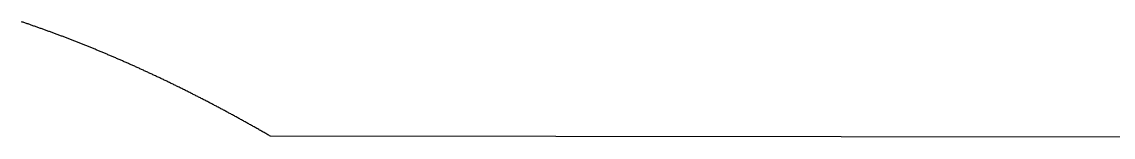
# Model space of a CAD drawing. Header units: millimetres. Extents: x 84 to 218, y -151 to -51.
# Drawn here: x 117.37 to 150.08, y -56.47 to -53 of the extents above; entities that cross this region are included whole.
import ezdxf

# ---------------------------------------------------------------- set-up
doc = ezdxf.new("R2010")
doc.units = ezdxf.units.MM
doc.layers.add('BLACK', color=250, linetype='CONTINUOUS')

msp = doc.modelspace()

# ---------------------------------------------------------------- linework, layer by layer
at = {"layer": 'BLACK', "linetype": 'CONTINUOUS'}
for p, q in [((117.37827, -53.003467), (117.353545, -52.995109)), ((117.403006, -53.011851), (117.37827, -53.003467)), ((117.427749, -53.020258), (117.403006, -53.011851)), ((117.452504, -53.02869), (117.427749, -53.020258)), ((117.477266, -53.037146), (117.452504, -53.02869)), ((117.502039, -53.045627), (117.477266, -53.037146)), ((117.526819, -53.054131), (117.502039, -53.045627)), ((117.551611, -53.062661), (117.526819, -53.054131)), ((117.57641, -53.071214), (117.551611, -53.062661)), ((117.601221, -53.079792), (117.57641, -53.071214)), ((117.626038, -53.088393), (117.601221, -53.079792)), ((117.650867, -53.09702), (117.626038, -53.088393)), ((117.675703, -53.105671), (117.650867, -53.09702)), ((117.700551, -53.114347), (117.675703, -53.105671)), ((117.725405, -53.123046), (117.700551, -53.114347)), ((117.750271, -53.131771), (117.725405, -53.123046)), ((117.775144, -53.140519), (117.750271, -53.131771)), ((117.800029, -53.149293), (117.775144, -53.140519)), ((117.82492, -53.15809), (117.800029, -53.149293)), ((117.849823, -53.166912), (117.82492, -53.15809)), ((117.874733, -53.175759), (117.849823, -53.166912)), ((117.899655, -53.18463), (117.874733, -53.175759)), ((117.924584, -53.193526), (117.899655, -53.18463)), ((117.949524, -53.202446), (117.924584, -53.193526)), ((117.974471, -53.211391), (117.949524, -53.202446)), ((117.999429, -53.22036), (117.974471, -53.211391)), ((118.024395, -53.229354), (117.999429, -53.22036)), ((118.049372, -53.238373), (118.024395, -53.229354)), ((118.074356, -53.247416), (118.049372, -53.238373)), ((118.099351, -53.256484), (118.074356, -53.247416)), ((118.124354, -53.265576), (118.099351, -53.256484)), ((118.149368, -53.274693), (118.124354, -53.265576)), ((118.174388, -53.283835), (118.149368, -53.274693)), ((118.199421, -53.293001), (118.174388, -53.283835)), ((118.22446, -53.302192), (118.199421, -53.293001)), ((118.249511, -53.311408), (118.22446, -53.302192)), ((118.274569, -53.320648), (118.249511, -53.311408)), ((118.299638, -53.329914), (118.274569, -53.320648)), ((118.324714, -53.339203), (118.299638, -53.329914)), ((118.349802, -53.348519), (118.324714, -53.339203)), ((118.374896, -53.357858), (118.349802, -53.348519)), ((118.400002, -53.367222), (118.374896, -53.357858)), ((118.425115, -53.376611), (118.400002, -53.367222)), ((118.45024, -53.386025), (118.425115, -53.376611)), ((118.475371, -53.395463), (118.45024, -53.386025)), ((118.500514, -53.404927), (118.475371, -53.395463)), ((118.525663, -53.414415), (118.500514, -53.404927)), ((118.550825, -53.423929), (118.525663, -53.414415)), ((118.575993, -53.433466), (118.550825, -53.423929)), ((118.601172, -53.443029), (118.575993, -53.433466)), ((118.626359, -53.452617), (118.601172, -53.443029)), ((118.651557, -53.46223), (118.626359, -53.452617)), ((118.676761, -53.471867), (118.651557, -53.46223)), ((118.701977, -53.48153), (118.676761, -53.471867)), ((118.7272, -53.491217), (118.701977, -53.48153)), ((118.752435, -53.50093), (118.7272, -53.491217)), ((118.777676, -53.510667), (118.752435, -53.50093)), ((118.802929, -53.520429), (118.777676, -53.510667)), ((118.828189, -53.530216), (118.802929, -53.520429)), ((118.85346, -53.540029), (118.828189, -53.530216)), ((118.878738, -53.549866), (118.85346, -53.540029)), ((118.904028, -53.559729), (118.878738, -53.549866)), ((118.929324, -53.569616), (118.904028, -53.559729)), ((118.954631, -53.579529), (118.929324, -53.569616)), ((118.979946, -53.589466), (118.954631, -53.579529)), ((119.005272, -53.599429), (118.979946, -53.589466)), ((119.030605, -53.609416), (119.005272, -53.599429)), ((119.055949, -53.61943), (119.030605, -53.609416)), ((119.0813, -53.629467), (119.055949, -53.61943)), ((119.106663, -53.639531), (119.0813, -53.629467)), ((119.132032, -53.649618), (119.106663, -53.639531)), ((119.157413, -53.659732), (119.132032, -53.649618)), ((119.1828, -53.66987), (119.157413, -53.659732)), ((119.208199, -53.680035), (119.1828, -53.66987)), ((119.233605, -53.690223), (119.208199, -53.680035)), ((119.259022, -53.700438), (119.233605, -53.690223)), ((119.284446, -53.710677), (119.259022, -53.700438)), ((119.309881, -53.720942), (119.284446, -53.710677)), ((119.335323, -53.731231), (119.309881, -53.720942)), ((119.360777, -53.741547), (119.335323, -53.731231)), ((119.386237, -53.751887), (119.360777, -53.741547)), ((119.411709, -53.762253), (119.386237, -53.751887)), ((119.437187, -53.772643), (119.411709, -53.762253)), ((119.462677, -53.78306), (119.437187, -53.772643)), ((119.488174, -53.793501), (119.462677, -53.78306)), ((119.513682, -53.803969), (119.488174, -53.793501)), ((119.539196, -53.814461), (119.513682, -53.803969)), ((119.564723, -53.824979), (119.539196, -53.814461)), ((119.590255, -53.835521), (119.564723, -53.824979)), ((119.6158, -53.84609), (119.590255, -53.835521)), ((119.641351, -53.856684), (119.6158, -53.84609)), ((119.666913, -53.867304), (119.641351, -53.856684)), ((119.692482, -53.877948), (119.666913, -53.867304)), ((119.718063, -53.888619), (119.692482, -53.877948)), ((119.74365, -53.899314), (119.718063, -53.888619)), ((119.769249, -53.910035), (119.74365, -53.899314)), ((119.794854, -53.920781), (119.769249, -53.910035)), ((119.820471, -53.931554), (119.794854, -53.920781)), ((119.846094, -53.942351), (119.820471, -53.931554)), ((119.871729, -53.953174), (119.846094, -53.942351)), ((119.89737, -53.964023), (119.871729, -53.953174)), ((119.923023, -53.974897), (119.89737, -53.964023)), ((119.948682, -53.985796), (119.923023, -53.974897)), ((119.974353, -53.996722), (119.948682, -53.985796)), ((120.000031, -54.007673), (119.974353, -53.996722)), ((120.02572, -54.01865), (120.000031, -54.007673)), ((120.051415, -54.029651), (120.02572, -54.01865)), ((120.077122, -54.040679), (120.051415, -54.029651)), ((120.102835, -54.051732), (120.077122, -54.040679)), ((120.12856, -54.062812), (120.102835, -54.051732)), ((120.154292, -54.073916), (120.12856, -54.062812)), ((120.180035, -54.085047), (120.154292, -54.073916)), ((120.205784, -54.096202), (120.180035, -54.085047)), ((120.231545, -54.107384), (120.205784, -54.096202)), ((120.257312, -54.118591), (120.231545, -54.107384)), ((120.283091, -54.129825), (120.257312, -54.118591)), ((120.308877, -54.141083), (120.283091, -54.129825)), ((120.334673, -54.152368), (120.308877, -54.141083)), ((120.360477, -54.163678), (120.334673, -54.152368)), ((120.386291, -54.175015), (120.360477, -54.163678)), ((120.412113, -54.186376), (120.386291, -54.175015)), ((120.437945, -54.197765), (120.412113, -54.186376)), ((120.463784, -54.209178), (120.437945, -54.197765)), ((120.489635, -54.220618), (120.463784, -54.209178)), ((120.515492, -54.232083), (120.489635, -54.220618)), ((120.54136, -54.243574), (120.515492, -54.232083)), ((120.567235, -54.255091), (120.54136, -54.243574)), ((120.593122, -54.266634), (120.567235, -54.255091)), ((120.619014, -54.278202), (120.593122, -54.266634)), ((120.644919, -54.289798), (120.619014, -54.278202)), ((120.670829, -54.301418), (120.644919, -54.289798)), ((120.696751, -54.313065), (120.670829, -54.301418)), ((120.72268, -54.324737), (120.696751, -54.313065)), ((120.74862, -54.336436), (120.72268, -54.324737)), ((120.774566, -54.348159), (120.74862, -54.336436)), ((120.800524, -54.35991), (120.774566, -54.348159)), ((120.826488, -54.371686), (120.800524, -54.35991)), ((120.852464, -54.383489), (120.826488, -54.371686)), ((120.878445, -54.395317), (120.852464, -54.383489)), ((120.904439, -54.407172), (120.878445, -54.395317)), ((120.930439, -54.419052), (120.904439, -54.407172)), ((120.95645, -54.430959), (120.930439, -54.419052)), ((120.982467, -54.442891), (120.95645, -54.430959)), ((121.008496, -54.454851), (120.982467, -54.442891)), ((121.034531, -54.466835), (121.008496, -54.454851)), ((121.060578, -54.478846), (121.034531, -54.466835)), ((121.086631, -54.490883), (121.060578, -54.478846)), ((121.112696, -54.502947), (121.086631, -54.490883)), ((121.138766, -54.515035), (121.112696, -54.502947)), ((121.164848, -54.527152), (121.138766, -54.515035)), ((121.190937, -54.539293), (121.164848, -54.527152)), ((121.217037, -54.551461), (121.190937, -54.539293)), ((121.243143, -54.563655), (121.217037, -54.551461)), ((121.26926, -54.575876), (121.243143, -54.563655)), ((121.295384, -54.588122), (121.26926, -54.575876)), ((121.32152, -54.600395), (121.295384, -54.588122)), ((121.347661, -54.612694), (121.32152, -54.600395)), ((121.373814, -54.62502), (121.347661, -54.612694)), ((121.399973, -54.637371), (121.373814, -54.62502)), ((121.426144, -54.649749), (121.399973, -54.637371)), ((121.452321, -54.662153), (121.426144, -54.649749)), ((121.478509, -54.674584), (121.452321, -54.662153)), ((121.504703, -54.68704), (121.478509, -54.674584)), ((121.530909, -54.699524), (121.504703, -54.68704)), ((121.557121, -54.712033), (121.530909, -54.699524)), ((121.583345, -54.72457), (121.557121, -54.712033)), ((121.609574, -54.737131), (121.583345, -54.72457)), ((121.635815, -54.749721), (121.609574, -54.737131)), ((121.662063, -54.762335), (121.635815, -54.749721)), ((121.688321, -54.774977), (121.662063, -54.762335)), ((121.714586, -54.787645), (121.688321, -54.774977)), ((121.740862, -54.80034), (121.714586, -54.787645)), ((121.767145, -54.81306), (121.740862, -54.80034)), ((121.793439, -54.825808), (121.767145, -54.81306)), ((121.819739, -54.838582), (121.793439, -54.825808)), ((121.84605, -54.851383), (121.819739, -54.838582)), ((121.872367, -54.864209), (121.84605, -54.851383)), ((121.898696, -54.877063), (121.872367, -54.864209)), ((121.925031, -54.889942), (121.898696, -54.877063)), ((121.951377, -54.90285), (121.925031, -54.889942)), ((121.97773, -54.915782), (121.951377, -54.90285)), ((122.004094, -54.928742), (121.97773, -54.915782)), ((122.030464, -54.941728), (122.004094, -54.928742)), ((122.056845, -54.954742), (122.030464, -54.941728)), ((122.083232, -54.96778), (122.056845, -54.954742)), ((122.109631, -54.980847), (122.083232, -54.96778)), ((122.136036, -54.993939), (122.109631, -54.980847)), ((122.162452, -55.00706), (122.136036, -54.993939)), ((122.188875, -55.020205), (122.162452, -55.00706)), ((122.215308, -55.033379), (122.188875, -55.020205)), ((122.241748, -55.046577), (122.215308, -55.033379)), ((122.268199, -55.059804), (122.241748, -55.046577)), ((122.294656, -55.073057), (122.268199, -55.059804)), ((122.321125, -55.086337), (122.294656, -55.073057)), ((122.347599, -55.099643), (122.321125, -55.086337)), ((122.374085, -55.112977), (122.347599, -55.099643)), ((122.400577, -55.126336), (122.374085, -55.112977)), ((122.42708, -55.139723), (122.400577, -55.126336)), ((122.453589, -55.153136), (122.42708, -55.139723)), ((122.48011, -55.166577), (122.453589, -55.153136)), ((122.506636, -55.180044), (122.48011, -55.166577)), ((122.533174, -55.193538), (122.506636, -55.180044)), ((122.559718, -55.207059), (122.533174, -55.193538)), ((122.586273, -55.220607), (122.559718, -55.207059)), ((122.612834, -55.234181), (122.586273, -55.220607)), ((122.639407, -55.247783), (122.612834, -55.234181)), ((122.665985, -55.261411), (122.639407, -55.247783)), ((122.692575, -55.275067), (122.665985, -55.261411)), ((122.719171, -55.288749), (122.692575, -55.275067)), ((122.745778, -55.302459), (122.719171, -55.288749)), ((122.772391, -55.316194), (122.745778, -55.302459)), ((122.799015, -55.329958), (122.772391, -55.316194)), ((122.825646, -55.343747), (122.799015, -55.329958)), ((122.852287, -55.357565), (122.825646, -55.343747)), ((122.878935, -55.371409), (122.852287, -55.357565)), ((122.905593, -55.385281), (122.878935, -55.371409)), ((122.932258, -55.399178), (122.905593, -55.385281)), ((122.958934, -55.413104), (122.932258, -55.399178)), ((122.985616, -55.427056), (122.958934, -55.413104)), ((123.012309, -55.441036), (122.985616, -55.427056)), ((123.039008, -55.455041), (123.012309, -55.441036)), ((123.065718, -55.469076), (123.039008, -55.455041)), ((123.092435, -55.483136), (123.065718, -55.469076)), ((123.119162, -55.497224), (123.092435, -55.483136)), ((123.145895, -55.511338), (123.119162, -55.497224)), ((123.17264, -55.525481), (123.145895, -55.511338)), ((123.19939, -55.53965), (123.17264, -55.525481)), ((123.226152, -55.553847), (123.19939, -55.53965)), ((123.25292, -55.56807), (123.226152, -55.553847)), ((123.279698, -55.582321), (123.25292, -55.56807)), ((123.306483, -55.596598), (123.279698, -55.582321)), ((123.333279, -55.610904), (123.306483, -55.596598)), ((123.360081, -55.625236), (123.333279, -55.610904)), ((123.386894, -55.639597), (123.360081, -55.625236)), ((123.413713, -55.653983), (123.386894, -55.639597)), ((123.440543, -55.668398), (123.413713, -55.653983)), ((123.467378, -55.682839), (123.440543, -55.668398)), ((123.494225, -55.697308), (123.467378, -55.682839)), ((123.521078, -55.711804), (123.494225, -55.697308)), ((123.547942, -55.726328), (123.521078, -55.711804)), ((123.574812, -55.740878), (123.547942, -55.726328)), ((123.601693, -55.755457), (123.574812, -55.740878)), ((123.62858, -55.770062), (123.601693, -55.755457)), ((123.655478, -55.784696), (123.62858, -55.770062)), ((123.682382, -55.799356), (123.655478, -55.784696)), ((123.709297, -55.814044), (123.682382, -55.799356)), ((123.736218, -55.828759), (123.709297, -55.814044)), ((123.76315, -55.843502), (123.736218, -55.828759)), ((123.790088, -55.858271), (123.76315, -55.843502)), ((123.817036, -55.87307), (123.790088, -55.858271)), ((123.843991, -55.887894), (123.817036, -55.87307)), ((123.870957, -55.902747), (123.843991, -55.887894)), ((123.897928, -55.917626), (123.870957, -55.902747)), ((123.924911, -55.932535), (123.897928, -55.917626)), ((123.951899, -55.947469), (123.924911, -55.932535)), ((123.978899, -55.962432), (123.951899, -55.947469)), ((124.005904, -55.977422), (123.978899, -55.962432)), ((124.032921, -55.99244), (124.005904, -55.977422)), ((124.059943, -56.007485), (124.032921, -55.99244)), ((124.086976, -56.022558), (124.059943, -56.007485)), ((124.114015, -56.037658), (124.086976, -56.022558)), ((124.141065, -56.052787), (124.114015, -56.037658)), ((124.168121, -56.067942), (124.141065, -56.052787)), ((124.195187, -56.083126), (124.168121, -56.067942)), ((124.22226, -56.098336), (124.195187, -56.083126)), ((124.249344, -56.113575), (124.22226, -56.098336)), ((124.276433, -56.128841), (124.249344, -56.113575)), ((124.303533, -56.144136), (124.276433, -56.128841)), ((124.33064, -56.159457), (124.303533, -56.144136)), ((124.357757, -56.174807), (124.33064, -56.159457)), ((124.384879, -56.190183), (124.357757, -56.174807)), ((124.412013, -56.205589), (124.384879, -56.190183)), ((124.439153, -56.221021), (124.412013, -56.205589)), ((124.466303, -56.236482), (124.439153, -56.221021)), ((124.49346, -56.25197), (124.466303, -56.236482)), ((124.520627, -56.267486), (124.49346, -56.25197)), ((124.5478, -56.28303), (124.520627, -56.267486)), ((124.574984, -56.298602), (124.5478, -56.28303)), ((124.602173, -56.314201), (124.574984, -56.298602)), ((124.629374, -56.329829), (124.602173, -56.314201)), ((124.65658, -56.345483), (124.629374, -56.329829)), ((124.683797, -56.361167), (124.65658, -56.345483)), ((124.71102, -56.376877), (124.683797, -56.361167)), ((124.738254, -56.392617), (124.71102, -56.376877)), ((124.765494, -56.408383), (124.738254, -56.392617)), ((124.792744, -56.424178), (124.765494, -56.408383)), ((124.82, -56.44), (124.792744, -56.424178)), ((141.93, -56.46), (124.82, -56.44)), ((160.9, -56.47), (141.93, -56.46))]:
    msp.add_line(p, q, dxfattribs=at)

doc.saveas('drawing.dxf')
